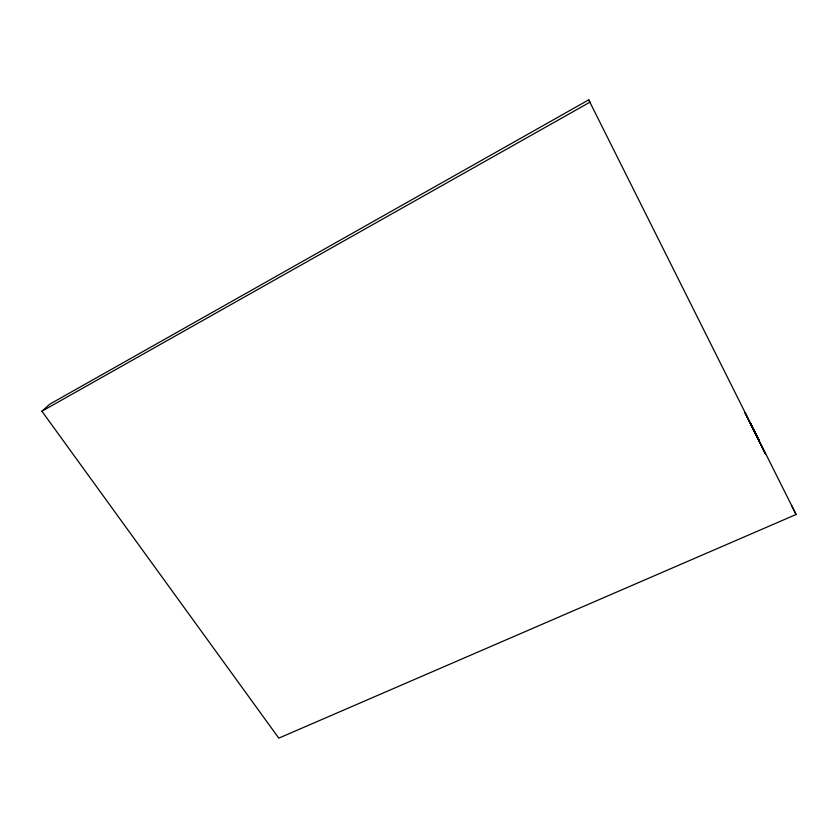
<?xml version="1.0" encoding="UTF-8"?>
<svg xmlns="http://www.w3.org/2000/svg" width="838" height="838" viewBox="0 0 838 838"><rect width="100%" height="100%" fill="white"/><g stroke="black" fill="none" stroke-linecap="round" stroke-linejoin="round"><path stroke-width="1.26" d="M41.9 411.217L49.903 404.105L588.716 99.858L589.952 102.173L41.9 411.217L278.792 738.142L796.1 514.49L588.716 99.858M751.948 426.762L750.45 423.651L751.34 425.065M750.481 423.703L758.893 440.18L756.075 435.09M750.806 424.321L751.435 425.023M757.835 438.609L758.893 440.18L753.09 428.543M751.026 424.217L750.701 423.599L752.168 426.657M763.963 450.98L765.471 453.924L744.93 412.537L748.46 419.817M791.501 505.429L796.1 514.49M763.46 449.996L760.653 444.423M760.181 443.48L755.007 432.942M750.597 424.154L753.917 430.742M752.985 429.004L755.488 434.053M748.994 420.906L750.062 423.064M751.215 425.128L758.683 440.285"/></g></svg>
